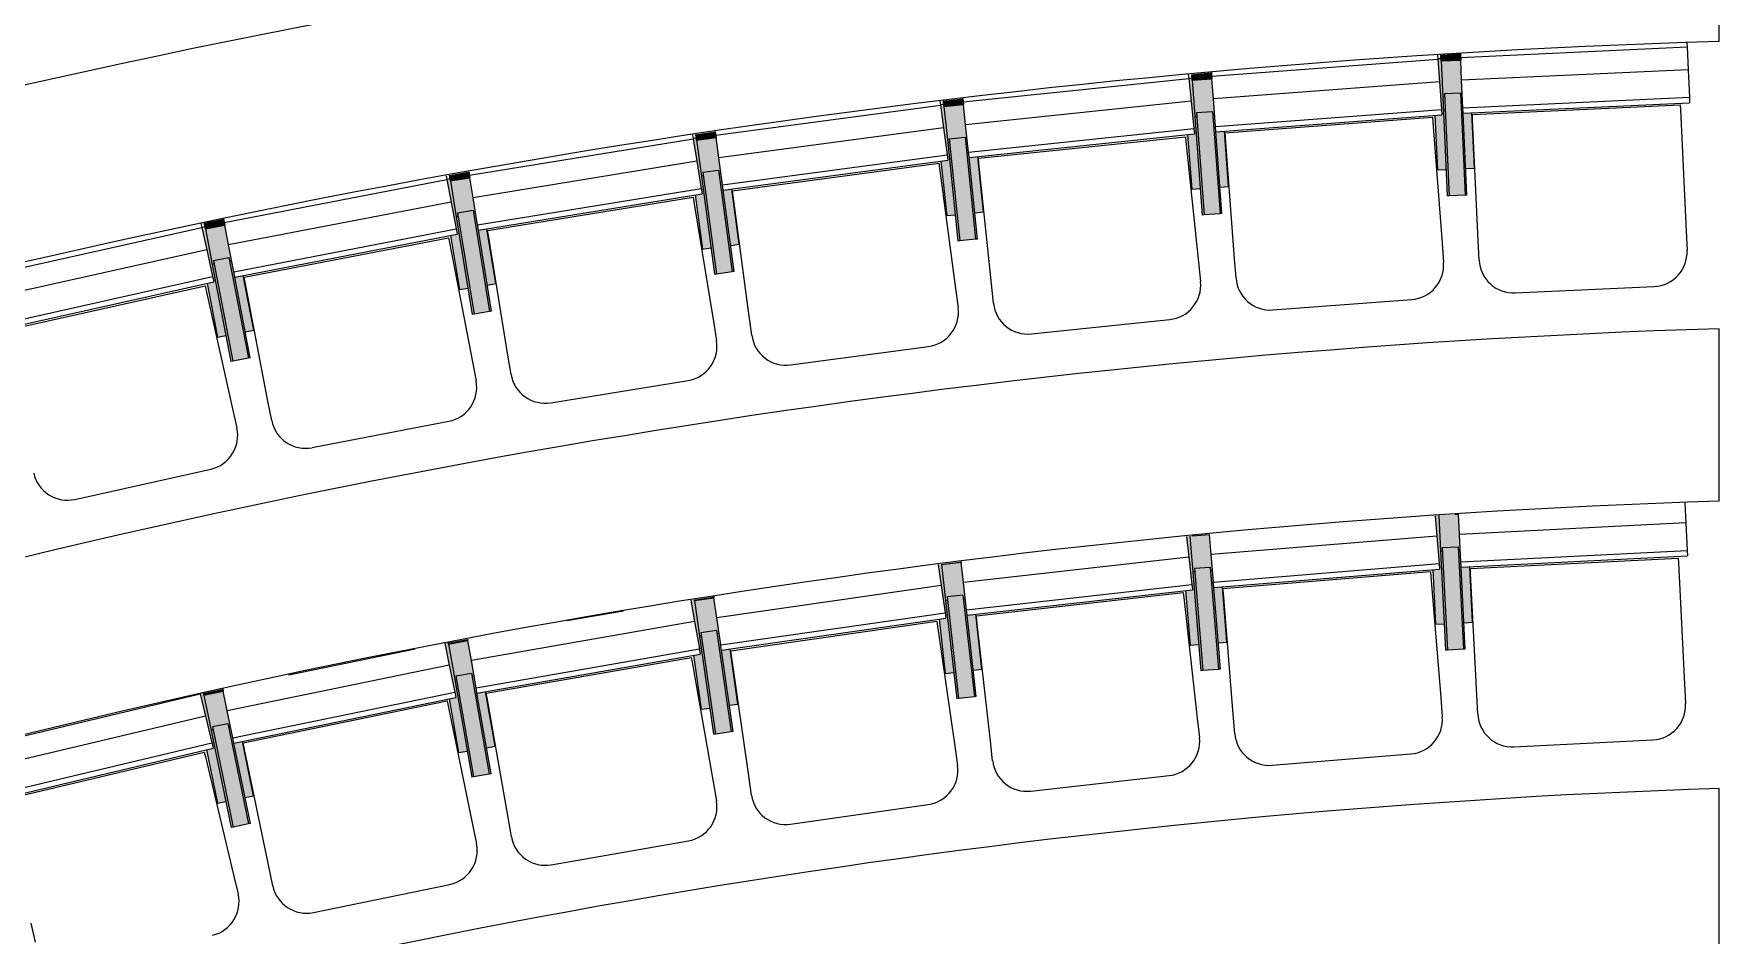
# Model space of a CAD drawing. Header units: millimetres. Extents: x 90978 to 295199, y -4084 to 97293.
# Drawn here: x 206977 to 210398, y 21697 to 23528 of the extents above; entities that cross this region are included whole.
import ezdxf

# ---------------------------------------------------------------- set-up
doc = ezdxf.new("R2010")
doc.units = ezdxf.units.MM
doc.header["$MEASUREMENT"] = 0
doc.layers.add('CSM-STL-XX-ZZ-M3-A-XXXX-00001_detached _19_04_21__rvt-1-Level 0$0$I-FURN', color=8, linetype='CONTINUOUS', lineweight=9)

msp = doc.modelspace()

# ---------------------------------------------------------------- hatches: boundary and pattern name
at = {"layer": 'CSM-STL-XX-ZZ-M3-A-XXXX-00001_detached _19_04_21__rvt-1-Level 0$0$I-FURN'}
h = msp.add_hatch(color=256, dxfattribs=at)
h.paths.add_polyline_path([(209825.7, 23251.3), (209843.2, 23252.1), (209832.8, 23476.9), (209826.1, 23476.3), (209833.7, 23363.3), (209820.6, 23362.3), (209822.1, 23328.9)], flags=0)
h.paths.add_polyline_path([(209883.1, 23254), (209900.6, 23254.8), (209895.4, 23367.4), (209877.9, 23366.6), (209881.7, 23285.5)], flags=0)
for points in [[(209833, 23472.6), (209872.9, 23474.4), (209872.3, 23487.6), (209832.4, 23484.8)], [(209836.4, 23399.2), (209840.3, 23400.3), (209840, 23406.7), (209872.1, 23408.2), (209872.4, 23401.8), (209876.3, 23401.8), (209872.7, 23474.4), (209833, 23472.6), (209836, 23406.6)], [(209327.9, 23433.5), (209367.8, 23436.5), (209366.8, 23449.3), (209327, 23445.4)], [(209333.4, 23360.2), (209337.2, 23361.5), (209336.7, 23367.9), (209368.8, 23370.3), (209369.3, 23363.9), (209373.2, 23363.9), (209367.4, 23436.4), (209327.9, 23433.5), (209332.8, 23367.6)], [(209849.6, 23198.6), (209881.7, 23200), (209872.1, 23408.2), (209840, 23406.7), (209842.3, 23355.4)], [(209881.7, 23200), (209885.6, 23200.2), (209876.1, 23401.1), (209872.4, 23401), (209874.5, 23355.4)], [(208824.1, 23379.8), (208863.9, 23384), (208862.6, 23396.5), (208822.8, 23391.6)], [(208831.7, 23306.7), (208835.5, 23308.1), (208834.8, 23314.5), (208866.8, 23317.8), (208868.1, 23311.4), (208871.4, 23311.5), (208863.3, 23383.9), (208824.1, 23379.8), (208830.9, 23314.1)], [(209352.4, 23160.1), (209384.4, 23162.5), (209368.8, 23370.3), (209336.7, 23367.9), (209340.6, 23316)], [(209845.6, 23198.4), (209849.6, 23198.6), (209840, 23400.3), (209836.4, 23399.2), (209845.6, 23198.6)], [(209348.4, 23159.8), (209352.4, 23160.1), (209336.7, 23361.3), (209333.4, 23360.2), (209348.4, 23160.1)], [(209384.4, 23162.5), (209388.3, 23162.8), (209372.9, 23363.3), (209369.3, 23363.2), (209374.9, 23289.3)], [(208322.1, 23311.6), (208361.7, 23316.9), (208360, 23329.3), (208320.5, 23323.4)], [(208331.8, 23238.8), (208335.6, 23240.3), (208334.7, 23246.6), (208366.5, 23250.9), (208367.4, 23244.5), (208371.4, 23244.5), (208361, 23316.8), (208322.1, 23311.6), (208330.8, 23246.1)], [(208852.5, 23106.8), (208856.5, 23107.2), (208834.8, 23307.9), (208831.7, 23306.7), (208852.5, 23107.2)], [(208856.5, 23107.2), (208888.4, 23110.5), (208866.8, 23317.8), (208834.8, 23314.5), (208855, 23121.2)], [(208888.4, 23110.5), (208892.3, 23110.9), (208871, 23310.9), (208867.5, 23310.9), (208887.3, 23121.2)], [(207822.2, 23228.9), (207861.7, 23235.3), (207859.7, 23247.7), (207820.3, 23240.7)], [(207834, 23156.4), (207837.8, 23158), (207836.7, 23164.3), (207868.4, 23169.5), (207869.5, 23163.2), (207873.5, 23163.2), (207860.8, 23235.2), (207822.2, 23228.9), (207833.7, 23158.6)], [(208358.4, 23039.5), (208362.3, 23040), (208334.7, 23239.9), (208331.8, 23238.8), (208358.3, 23040)], [(208362.3, 23040), (208394.1, 23044.3), (208366.5, 23250.9), (208334.7, 23246.6), (208356.2, 23086)], [(208394.1, 23044.3), (208398, 23044.8), (208370.9, 23244.1), (208367.5, 23244.1), (208383.9, 23121.2)], [(207870.3, 22958.6), (207902, 22963.8), (207868.3, 23169.5), (207836.7, 23164.3), (207867, 22979.1)], [(207902, 22963.8), (207905.9, 22964.4), (207872.8, 23162.9), (207869.5, 23162.8), (207899.5, 22978.9)], [(207325, 23131.8), (207364.2, 23139.4), (207361.8, 23151.8), (207322.6, 23143.9)], [(207338.9, 23059.6), (207342.6, 23061.4), (207341.4, 23067.6), (207372.9, 23073.7), (207374.1, 23067.4), (207378.1, 23067.4), (207363.2, 23139.2), (207325, 23131.8), (207337.8, 23065.2)], [(207866.4, 22958), (207870.3, 22958.6), (207836.7, 23157.5), (207834, 23156.4), (207866.3, 22958.6)], [(207377, 22862.3), (207380.8, 22863), (207342.2, 23061.2), (207338.9, 23059.6), (207376.8, 22863)], [(207380.8, 22863), (207412.4, 22869.1), (207372, 23073.6), (207341.4, 23067.6), (207380.3, 22865.8)], [(207412.4, 22869.1), (207416.2, 22869.8), (207377.3, 23067.3), (207374.1, 23067.2), (207405.5, 22905)], [(209832, 22476.9), (209835.9, 22478.1), (209835.5, 22484.5), (209867.6, 22486.1), (209868, 22479.7), (209871.9, 22479.7), (209867.9, 22552.3), (209828.3, 22549.5), (209831.6, 22484.3)], [(209329, 22434.7), (209332.8, 22436), (209332.3, 22442.4), (209364.3, 22445), (209364.8, 22438.6), (209368.8, 22438.6), (209362.5, 22511.1), (209323, 22507.8), (209328.4, 22442)], [(209842.2, 22276.1), (209846.1, 22276.3), (209835.5, 22478), (209832, 22476.9), (209842.2, 22276.3)], [(209846.1, 22276.3), (209878.2, 22278), (209867.6, 22486.1), (209835.5, 22484.5), (209838.9, 22418.6)], [(209878.2, 22278), (209882.1, 22278.2), (209871.7, 22479), (209868, 22478.9), (209871.1, 22418.6)], [(208819.3, 22450.1), (208859.1, 22454.6), (208858.9, 22456), (208819.2, 22450.9)], [(208827.5, 22377.1), (208831.3, 22378.6), (208830.6, 22384.9), (208862.5, 22388.5), (208863.6, 22382.1), (208867.2, 22382.1), (208858.5, 22454.5), (208819.3, 22450.1), (208827.1, 22381.1)], [(209349.2, 22234.6), (209381.2, 22237.2), (209364.3, 22445), (209332.3, 22442.4), (209338.3, 22368.4)], [(209345.3, 22234.3), (209349.2, 22234.6), (209332.3, 22435.8), (209329, 22434.7), (209345.3, 22234.6)], [(209381.2, 22237.2), (209385.2, 22237.6), (209368.5, 22438), (209364.9, 22437.9), (209370.6, 22368.1)], [(208317.6, 22377), (208357.2, 22382.7), (208356.9, 22384.9), (208317.3, 22378.7)], [(208328, 22304.3), (208331.8, 22305.9), (208330.9, 22312.2), (208362.7, 22316.7), (208363.6, 22310.4), (208367.5, 22310.4), (208356.4, 22382.6), (208317.6, 22377), (208327.7, 22306.5)], [(208849.9, 22177.4), (208853.8, 22177.8), (208830.6, 22378.3), (208827.5, 22377.1), (208849.9, 22177.8)], [(208853.8, 22177.8), (208885.8, 22181.4), (208862.5, 22388.5), (208830.6, 22384.9), (208853.1, 22184.4)], [(208885.8, 22181.4), (208889.7, 22181.8), (208866.8, 22381.7), (208863.3, 22381.6), (208885.4, 22184.4)], [(208360.4, 22105.9), (208392.2, 22110.4), (208362.7, 22316.7), (208330.9, 22312.2), (208355.4, 22140.6)], [(208392.2, 22110.4), (208396.1, 22111), (208367, 22310), (208363.6, 22310), (208381.6, 22184.4)], [(207818.3, 22288.6), (207857.7, 22295.5), (207857.2, 22298.7), (207817.9, 22291.4)], [(207831, 22216.3), (207834.7, 22217.9), (207833.6, 22224.2), (207865.2, 22229.8), (207866.3, 22223.4), (207870.3, 22223.4), (207856.8, 22295.4), (207818.3, 22288.6), (207830.6, 22218.3)], [(208356.5, 22105.3), (208360.4, 22105.9), (208330.9, 22305.5), (208328, 22304.3), (208356.4, 22105.9)], [(207865.5, 22018.2), (207869.4, 22018.9), (207834.7, 22217.9), (207831, 22216.3), (207865.4, 22018.9)], [(207869.4, 22018.9), (207901.1, 22024.4), (207864.8, 22229.7), (207833.6, 22224.2), (207867.4, 22030.5)], [(207901.1, 22024.4), (207904.9, 22025.1), (207869.6, 22223.2), (207866.4, 22223.1), (207896.9, 22048.4)], [(207322, 22185.1), (207361.2, 22193.1), (207360.3, 22197.4), (207321.2, 22189)], [(207336.8, 22113.1), (207340.5, 22114.9), (207339.2, 22121.1), (207370.7, 22127.6), (207372, 22121.4), (207376, 22121.4), (207360.1, 22192.9), (207322.1, 22184.4), (207336.5, 22115)], [(207377.4, 21916.2), (207381.3, 21917), (207340.5, 22114.9), (207336.8, 22113.1), (207377.3, 21917)], [(207381.3, 21917), (207412.8, 21923.5), (207370.7, 22127.6), (207339.2, 22121.1), (207374.5, 21950.2)], [(207412.8, 21923.5), (207416.6, 21924.3), (207375.1, 22121.2), (207372, 22121.2), (207403.9, 21966.6)]]:
    msp.add_hatch(color=256, dxfattribs=at).paths.add_polyline_path(points, flags=0)
h = msp.add_hatch(color=256, dxfattribs=at)
h.paths.add_polyline_path([(209326.9, 23212.1), (209344.4, 23213.4), (209327.5, 23437.8), (209320.8, 23437), (209332.6, 23324.4), (209318.6, 23322.9), (209322.1, 23276.6)], flags=0)
h.paths.add_polyline_path([(209384.3, 23216.4), (209401.7, 23217.7), (209393.3, 23330.2), (209375.8, 23328.9), (209377.4, 23308.2)], flags=0)
h = msp.add_hatch(color=256, dxfattribs=at)
h.paths.add_polyline_path([(208829.6, 23158.5), (208847, 23160.3), (208823.1, 23384.1), (208816.9, 23383.1), (208831.7, 23270.8), (208818, 23269), (208827.1, 23182.6)], flags=0)
h.paths.add_polyline_path([(208886.8, 23164.5), (208904.2, 23166.3), (208892.3, 23278.4), (208875.1, 23276.6), (208877.2, 23256.1)], flags=0)
h = msp.add_hatch(color=256, dxfattribs=at)
h.paths.add_polyline_path([(208333.9, 23090.5), (208351.3, 23092.9), (208321.5, 23315.9), (208314.8, 23314.7), (208332.7, 23202.9), (208319.2, 23200.7), (208331.8, 23106.6)], flags=0)
h.paths.add_polyline_path([(208390.9, 23098.2), (208408.3, 23100.5), (208393.3, 23212.3), (208376, 23209.9), (208387.8, 23121.2)], flags=0)
h = msp.add_hatch(color=256, dxfattribs=at)
h.paths.add_polyline_path([(207840.5, 23008.3), (207857.7, 23011.1), (207821.5, 23233.2), (207814.9, 23231.8), (207836.3, 23120.6), (207822.6, 23117.9), (207836.7, 23031.2)], flags=0)
h.paths.add_polyline_path([(207897.2, 23017.5), (207914.5, 23020.4), (207896.3, 23131.7), (207879.1, 23128.8), (207882.4, 23108.4)], flags=0)
h = msp.add_hatch(color=256, dxfattribs=at)
h.paths.add_polyline_path([(207349.6, 22911.8), (207366.8, 22915.1), (207324.1, 23136), (207317.6, 23134.5), (207341.4, 23023.7), (207328.5, 23020.9), (207342.2, 22950)], flags=0)
h.paths.add_polyline_path([(207406.1, 22922.7), (207423.2, 22926), (207401.8, 23036.7), (207384.7, 23033.4), (207405.5, 22925.8)], flags=0)
h = msp.add_hatch(color=256, dxfattribs=at)
h.paths.add_polyline_path([(209822, 22329), (209839.4, 22329.9), (209828.3, 22549.5), (209821.3, 22549), (209829.2, 22440.9), (209816.3, 22439.8), (209817.4, 22418.6)], flags=0)
h.paths.add_polyline_path([(209879.4, 22331.9), (209896.9, 22332.8), (209891.2, 22445.4), (209873.7, 22444.5), (209878.2, 22355.7)], flags=0)
h = msp.add_hatch(color=256, dxfattribs=at)
h.paths.add_polyline_path([(209323.5, 22286.5), (209340.9, 22288), (209323, 22507.8), (209316.1, 22507.1), (209328.2, 22398.7), (209314.5, 22397.1), (209318.5, 22347.4)], flags=0)
h.paths.add_polyline_path([(209380.8, 22291.2), (209398.2, 22292.6), (209389.1, 22405), (209371.6, 22403.6), (209373.3, 22383)], flags=0)
h = msp.add_hatch(color=256, dxfattribs=at)
h.paths.add_polyline_path([(208826.5, 22228.9), (208843.9, 22230.9), (208818.4, 22450.7), (208812.2, 22449.9), (208827.1, 22341), (208814.1, 22339.2), (208821.2, 22275.9)], flags=0)
h.paths.add_polyline_path([(208883.7, 22235.3), (208901.1, 22237.3), (208888.5, 22349.3), (208871.1, 22347.4), (208873.4, 22326.8)], flags=0)
h = msp.add_hatch(color=256, dxfattribs=at)
h.paths.add_polyline_path([(208331.6, 22156.1), (208348.9, 22158.6), (208317.3, 22378.7), (208310.5, 22377), (208329, 22268.3), (208315.8, 22266), (208330.9, 22161)], flags=0)
h.paths.add_polyline_path([(208388.5, 22164.3), (208405.8, 22166.8), (208389.8, 22278.4), (208372.5, 22275.9), (208385.6, 22184.4)], flags=0)
h = msp.add_hatch(color=256, dxfattribs=at)
h.paths.add_polyline_path([(207839, 22068.3), (207856.3, 22071.3), (207817.3, 22291.3), (207810.9, 22290.1), (207833.5, 22180.4), (207820, 22177.6), (207833.6, 22099.6)], flags=0)
h.paths.add_polyline_path([(207895.7, 22078.1), (207912.9, 22081.2), (207893.5, 22192.2), (207876.3, 22189.2), (207879.8, 22168.8)], flags=0)
h = msp.add_hatch(color=256, dxfattribs=at)
h.paths.add_polyline_path([(207349.4, 21965.4), (207366.6, 21968.9), (207321.2, 22189), (207314.2, 22187.5), (207340.5, 22077.3), (207327, 22074.1), (207340.6, 22008.4)], flags=0)
h.paths.add_polyline_path([(207405.7, 21977), (207422.9, 21980.5), (207400.1, 22091), (207383, 22087.5), (207403.9, 21986.1)], flags=0)

# ---------------------------------------------------------------- linework, layer by layer
for p, q in [((210397.7, 23512.3), (210397.7, 23862.4)), ((210331.8, 23509.4), (210332.2, 23501)), ((209367.4, 23441.8), (209826.1, 23476.3)), ((209825.5, 23484.3), (209826.1, 23476.3)), ((209832.8, 23476.9), (209826, 23476.6)), ((209826.1, 23476.3), (209829.5, 23430)), ((209833, 23472.6), (209832.4, 23484.8)), ((209833, 23472.6), (209872.9, 23474.4)), ((209833, 23472.6), (209836.4, 23399.2)), ((209872.3, 23487.6), (209872.9, 23474.4)), ((209872.7, 23479.8), (210332.2, 23501)), ((209874.8, 23433.4), (209872.9, 23474.4)), ((210332.2, 23501), (210334.4, 23454.6)), ((208863.3, 23389.3), (209320.8, 23437)), ((209320, 23444.8), (209320.8, 23437)), ((209327.5, 23437.8), (209320.8, 23437.3)), ((209320.8, 23437), (209325.6, 23390.9)), ((209327.9, 23433.5), (209327, 23445.4)), ((209327.9, 23433.5), (209367.8, 23436.5)), ((209366.8, 23449.3), (209367.8, 23436.5)), ((209370.8, 23395.6), (209367.8, 23436.5)), ((210334.4, 23454.6), (209874.8, 23433.4)), ((210334.4, 23454.6), (210336.9, 23398.8)), ((209327.9, 23433.5), (209333.4, 23360.2)), ((209829.5, 23430), (209370.8, 23395.6)), ((209829.5, 23430), (209833.7, 23374.3)), ((209836.4, 23399.2), (209840.3, 23400.3)), ((209840, 23406.7), (209872.1, 23408.2)), ((209840, 23406.7), (209849.6, 23198.6)), ((209872.1, 23408.2), (209881.7, 23200)), ((209872.4, 23401.8), (209876.3, 23401)), ((209877.4, 23377.6), (209874.8, 23433.4)), ((208361, 23322.2), (208816.9, 23383.1)), ((208815.9, 23390.8), (208816.9, 23383.1)), ((208823.6, 23384.1), (208816.9, 23383.4)), ((208816.9, 23383.1), (208823.1, 23337.1)), ((208824.1, 23379.8), (208822.8, 23391.6)), ((208824.1, 23379.8), (208863.9, 23384)), ((208824.1, 23379.8), (208831.7, 23306.7)), ((208862.6, 23396.5), (208863.9, 23384)), ((208868.1, 23343.1), (208863.9, 23384)), ((209325.6, 23390.9), (208868.1, 23343.1)), ((209325.6, 23390.9), (209331.4, 23335.3)), ((209336.7, 23367.9), (209368.8, 23370.3)), ((209336.7, 23367.9), (209352.4, 23160.1)), ((209368.8, 23370.3), (209384.4, 23162.5)), ((209375, 23339.8), (209370.8, 23395.6)), ((209375, 23339.8), (209833.7, 23374.3)), ((209833.7, 23374.9), (209834.5, 23363.4)), ((209836.4, 23399.2), (209845.6, 23198.4)), ((209877.4, 23377.6), (210336.9, 23398.8)), ((209877.9, 23366.6), (209877.4, 23378.2)), ((209877.9, 23366.6), (210337.4, 23387.8)), ((209885.6, 23200.2), (209877.9, 23366.6)), ((209900.6, 23254.8), (209895.4, 23367.4)), ((209896.6, 23363.9), (210318.6, 23383.3)), ((210318.6, 23383.3), (210319.1, 23373.4)), ((210319.1, 23373.4), (210330.4, 23127.2)), ((210336.9, 23399.4), (210337.4, 23387.8)), ((208823.1, 23337.1), (208367.1, 23276.2)), ((208823.1, 23337.1), (208830.5, 23281.7)), ((208873.9, 23287.5), (208868.1, 23343.1)), ((208873.9, 23287.5), (209331.4, 23335.3)), ((209331.4, 23335.9), (209332.6, 23324.4)), ((209333.4, 23360.2), (209337.2, 23361.5)), ((209333.4, 23360.2), (209348.4, 23159.8)), ((209369.3, 23363.9), (209373.3, 23363.2)), ((209375.8, 23328.9), (209375, 23340.5)), ((209375.8, 23328.9), (209834.5, 23363.4)), ((209394.6, 23326.7), (209815.9, 23358.3)), ((209815.9, 23358.3), (209816.6, 23348.4)), ((209816.6, 23348.4), (209835.1, 23102.7)), ((209820.6, 23362.3), (209825.7, 23251.3)), ((209897.1, 23353.9), (209896.6, 23363.9)), ((209908.4, 23107.8), (209897.1, 23353.9)), ((207860.8, 23240.6), (208314.8, 23314.7)), ((208313.6, 23322.3), (208314.8, 23314.7)), ((208321.5, 23315.9), (208314.8, 23315)), ((208314.8, 23314.7), (208322.3, 23268.9)), ((208322.1, 23311.6), (208320.5, 23323.4)), ((208322.1, 23311.6), (208361.7, 23316.9)), ((208322.1, 23311.6), (208331.8, 23238.8)), ((208360, 23329.3), (208361.7, 23316.9)), ((208367.1, 23276.2), (208361.7, 23316.9)), ((208831.7, 23306.7), (208835.5, 23308.1)), ((208831.7, 23306.7), (208852.5, 23106.8)), ((208834.8, 23314.5), (208866.8, 23317.8)), ((208834.8, 23314.5), (208856.5, 23107.2)), ((208866.8, 23317.8), (208888.4, 23110.5)), ((208867.5, 23311.5), (208871.5, 23310.9)), ((208875.1, 23276.6), (209332.6, 23324.4)), ((208893.9, 23275), (209314, 23318.8)), ((209314, 23318.8), (209315.1, 23308.9)), ((209315.1, 23308.9), (209340.6, 23063.8)), ((209318.6, 23322.9), (209326.9, 23212.1)), ((209388.3, 23162.8), (209375.8, 23328.9)), ((209401.7, 23217.7), (209393.3, 23330.2)), ((209395.3, 23316.7), (209394.6, 23326.7)), ((209413.8, 23071), (209395.3, 23316.7)), ((208322.3, 23268.9), (207868.3, 23194.8)), ((208322.3, 23268.9), (208331.3, 23213.7)), ((208374.5, 23220.8), (208367.1, 23276.2)), ((208374.5, 23220.8), (208830.5, 23281.7)), ((208376, 23209.9), (208831.9, 23270.9)), ((208394.8, 23208.8), (208813.6, 23264.8)), ((208813.6, 23264.8), (208814.9, 23254.9)), ((208818, 23269), (208829.6, 23158.5)), ((208830.4, 23282.4), (208831.9, 23270.9)), ((208875.1, 23276.6), (208873.8, 23288.2)), ((208892.3, 23110.9), (208875.1, 23276.6)), ((208904.2, 23166.3), (208892.5, 23278.5)), ((208894.9, 23265.1), (208893.9, 23275)), ((208920.5, 23020), (208894.9, 23265.1)), ((207363.2, 23144.6), (207814.9, 23231.8)), ((207813.4, 23239.5), (207814.9, 23231.8)), ((207821.5, 23233.2), (207814.8, 23232.1)), ((207814.9, 23231.8), (207823.7, 23186.2)), ((207822.2, 23228.9), (207820.3, 23240.7)), ((207822.2, 23228.9), (207861.7, 23235.3)), ((207859.7, 23247.7), (207861.7, 23235.3)), ((207868.3, 23194.8), (207861.7, 23235.3)), ((208331.8, 23238.8), (208335.6, 23240.3)), ((208331.8, 23238.8), (208358.4, 23039.5)), ((208334.7, 23246.6), (208366.5, 23250.9)), ((208334.7, 23246.6), (208362.3, 23040)), ((208366.5, 23250.9), (208394.1, 23044.3)), ((208367.4, 23244.5), (208371.4, 23244.1)), ((208814.9, 23254.9), (208847.5, 23010.6)), ((209825.7, 23251.3), (209843.2, 23252.1)), ((209883.1, 23254), (209900.6, 23254.8)), ((207822.2, 23228.9), (207834, 23156.4)), ((207877.3, 23139.7), (208331.3, 23213.7)), ((207879.1, 23128.8), (208333.1, 23202.9)), ((207897.9, 23128.3), (208314.9, 23196.3)), ((208314.9, 23196.3), (208316.5, 23186.5)), ((208319.2, 23200.7), (208333.9, 23090.5)), ((208331.2, 23214.4), (208333.1, 23202.9)), ((208376, 23209.9), (208374.4, 23221.5)), ((208398, 23044.8), (208376, 23209.9)), ((208408.3, 23100.5), (208393.3, 23212.3)), ((208396.2, 23198.9), (208394.8, 23208.8)), ((208428.8, 22954.7), (208396.2, 23198.9)), ((209326.9, 23212.1), (209344.4, 23213.4)), ((209384.3, 23216.4), (209401.7, 23217.7)), ((209849.6, 23198.6), (209845.6, 23198.4)), ((209881.7, 23200), (209849.6, 23198.6)), ((209885.6, 23200.2), (209881.7, 23200)), ((207823.7, 23186.2), (207372, 23099.1)), ((207823.7, 23186.2), (207834.3, 23131.4)), ((207836.7, 23164.3), (207868.4, 23169.5)), ((207836.7, 23164.3), (207870.3, 22958.6)), ((207877.3, 23139.7), (207868.3, 23194.8)), ((207868.4, 23169.5), (207902, 22963.8)), ((207869.5, 23163.2), (207873.5, 23162.8)), ((208316.5, 23186.5), (208356.2, 22943.3)), ((208886.8, 23164.5), (208904.2, 23166.3)), ((209384.4, 23162.5), (209352.4, 23160.1)), ((209388.3, 23162.8), (209384.4, 23162.5)), ((206868.6, 23034.3), (207317.6, 23134.5)), ((207315.8, 23142.5), (207317.6, 23134.5)), ((207324.1, 23136), (207317.5, 23134.7)), ((207317.6, 23134.5), (207327.7, 23089.2)), ((207325, 23131.8), (207322.6, 23143.9)), ((207325, 23131.8), (207364.2, 23139.4)), ((207325, 23131.8), (207338.9, 23059.6)), ((207361.8, 23151.8), (207364.2, 23139.4)), ((207372, 23099.1), (207364.2, 23139.4)), ((207382.6, 23044.2), (207834.3, 23131.4)), ((207834, 23156.4), (207837.8, 23158)), ((207834, 23156.4), (207866.4, 22958)), ((207834.1, 23132), (207836.3, 23120.6)), ((207879.1, 23128.8), (207877.2, 23140.3)), ((207905.9, 22964.4), (207879.1, 23128.8)), ((207914.5, 23020.4), (207896.3, 23131.7)), ((207899.5, 23118.4), (207897.9, 23128.3)), ((208829.6, 23158.5), (208847, 23160.3)), ((209352.4, 23160.1), (209348.4, 23159.8)), ((210330.4, 23127.2), (210332.3, 23087.8)), ((207382.6, 23044.2), (207372, 23099.1)), ((207384.7, 23033.4), (207836.3, 23120.6)), ((207403.6, 23033.4), (207818.4, 23113.4)), ((207818.4, 23113.4), (207820.3, 23103.7)), ((207820.3, 23103.7), (207867, 22861.7)), ((207822.6, 23117.9), (207840.5, 23008.3)), ((207939.2, 22875.2), (207899.5, 23118.4)), ((208333.9, 23090.5), (208351.3, 23092.9)), ((208390.9, 23098.2), (208408.3, 23100.5)), ((208856.5, 23107.2), (208852.5, 23106.8)), ((208888.4, 23110.5), (208856.5, 23107.2)), ((208892.3, 23110.9), (208888.4, 23110.5)), ((209835.1, 23102.7), (209838, 23063.3)), ((209910.2, 23068.3), (209908.4, 23107.8)), ((207327.7, 23089.2), (206878.7, 22989)), ((207327.7, 23089.2), (207339.8, 23034.6)), ((207338.9, 23059.6), (207342.6, 23061.4)), ((207338.9, 23059.6), (207377, 22862.3)), ((207341.4, 23067.6), (207372.9, 23073.7)), ((207341.4, 23067.6), (207380.8, 22863)), ((207372.9, 23073.7), (207412.4, 22869.1)), ((207374.1, 23067.4), (207378.2, 23067.2)), ((209340.6, 23063.8), (209344.7, 23024.5)), ((209416.8, 23031.6), (209413.8, 23071)), ((206890.9, 22934.4), (207339.8, 23034.6)), ((207339.7, 23035.3), (207342.2, 23023.9)), ((207384.7, 23033.4), (207382.5, 23044.8)), ((207416.2, 22869.8), (207384.7, 23033.4)), ((207423.2, 22926), (207401.9, 23036.7)), ((207405.5, 23023.6), (207403.6, 23033.4)), ((208362.3, 23040), (208358.4, 23039.5)), ((208394.1, 23044.3), (208362.3, 23040)), ((208398, 23044.8), (208394.1, 23044.3)), ((206893.3, 22923.7), (207342.2, 23023.9)), ((206912.1, 22924.2), (207324.5, 23016.3)), ((207324.5, 23016.3), (207326.6, 23006.5)), ((207326.6, 23006.5), (207380.3, 22766)), ((207328.5, 23020.9), (207349.6, 22911.8)), ((207452.1, 22781.6), (207405.5, 23023.6)), ((207840.5, 23008.3), (207857.7, 23011.1)), ((207897.2, 23017.5), (207914.5, 23020.4)), ((208847.5, 23010.6), (208852.8, 22971.5)), ((208924.6, 22980.7), (208920.5, 23020)), ((209983.4, 23001.6), (210265.6, 23014.6)), ((207870.3, 22958.6), (207866.4, 22958)), ((207902, 22963.8), (207870.3, 22958.6)), ((207905.9, 22964.4), (207902, 22963.8)), ((209491.8, 22967), (209773.5, 22988.2)), ((207406.1, 22922.7), (207423.2, 22926)), ((208356.2, 22943.3), (208362.5, 22904.3)), ((208434, 22915.5), (208428.8, 22954.7)), ((209001.4, 22918.3), (209282.4, 22947.6)), ((210397.7, 22578.8), (210397.7, 22929)), ((207349.6, 22911.8), (207366.8, 22915.1)), ((208512.7, 22855.4), (208792.7, 22892.8)), ((207380.8, 22863), (207377, 22862.3)), ((207412.4, 22869.1), (207380.8, 22863)), ((207416.2, 22869.8), (207412.4, 22869.1)), ((207867, 22861.7), (207874.4, 22822.9)), ((207945.6, 22836.2), (207939.2, 22875.2)), ((208025.9, 22778.4), (208304.7, 22823.9)), ((207380.3, 22766), (207388.9, 22727.5)), ((207459.6, 22742.8), (207452.1, 22781.6)), ((207541.6, 22687.4), (207819, 22740.9)), ((207060.2, 22582.4), (207335.8, 22643.9)), ((209821.3, 22549), (209824.7, 22507.6)), ((209828.3, 22549.5), (209832, 22476.9)), ((209861.3, 22551.9), (209868.2, 22552.3)), ((209870.3, 22511.3), (209868.2, 22552.3)), ((210327.6, 22575.6), (210329.7, 22534.6)), ((209328.1, 22508.3), (209362.9, 22511.2)), ((209366.2, 22470.2), (209362.9, 22511.2)), ((210329.7, 22534.6), (209870.3, 22511.3)), ((209873.1, 22455.5), (209870.3, 22511.3)), ((210329.7, 22534.6), (210332.5, 22478.8)), ((209316.1, 22507.1), (209320.8, 22465.1)), ((209323, 22507.8), (209329, 22434.7)), ((209824.7, 22507.6), (209366.2, 22470.2)), ((209824.7, 22507.6), (209829.2, 22451.9)), ((209832, 22476.9), (209835.9, 22478.1)), ((209832, 22476.9), (209842.2, 22276.1)), ((209835.5, 22484.5), (209867.6, 22486.1)), ((209835.5, 22484.5), (209846.1, 22276.3)), ((209867.6, 22486.1), (209878.2, 22278)), ((209868, 22479.7), (209871.9, 22478.9)), ((209873.1, 22455.5), (210332.5, 22478.8)), ((210332.5, 22479.4), (210333.1, 22467.8)), ((208812.2, 22449.9), (208818.4, 22407.3)), ((208819.3, 22450.1), (208859.1, 22454.6)), ((208819.3, 22450.1), (208827.5, 22377.1)), ((208858.9, 22456), (208859.1, 22454.6)), ((208863.6, 22413.8), (208859.1, 22454.6)), ((209320.8, 22465.1), (208863.6, 22413.8)), ((209320.8, 22465.1), (209327, 22409.6)), ((209332.3, 22442.4), (209364.3, 22445)), ((209332.3, 22442.4), (209349.2, 22234.6)), ((209364.3, 22445), (209381.2, 22237.2)), ((209370.8, 22414.5), (209366.2, 22470.2)), ((209370.8, 22414.5), (209829.2, 22451.9)), ((209829.2, 22452.5), (209830.1, 22440.9)), ((209873.7, 22444.5), (209873.1, 22456.1)), ((209873.7, 22444.5), (210333.1, 22467.8)), ((209882.1, 22278.2), (209873.7, 22444.5)), ((209896.9, 22332.8), (209891.2, 22445.4)), ((209892.4, 22441.9), (210314.3, 22463.3)), ((210314.3, 22463.3), (210314.8, 22453.3)), ((210314.8, 22453.3), (210327.3, 22207.2)), ((208869.9, 22358.3), (208863.6, 22413.8)), ((208869.9, 22358.3), (209327, 22409.6)), ((209326.9, 22410.2), (209328.2, 22398.7)), ((209329, 22434.7), (209332.8, 22436)), ((209329, 22434.7), (209345.3, 22234.3)), ((209364.8, 22438.6), (209368.8, 22437.9)), ((209371.6, 22403.6), (209370.7, 22415.2)), ((209371.6, 22403.6), (209830.1, 22440.9)), ((209390.4, 22401.5), (209811.5, 22435.8)), ((209811.5, 22435.8), (209812.3, 22425.9)), ((209812.3, 22425.9), (209832.3, 22180.3)), ((209816.3, 22439.8), (209822, 22329)), ((209892.9, 22431.9), (209892.4, 22441.9)), ((209905.4, 22185.8), (209892.9, 22431.9)), ((208310.4, 22377.6), (208317.9, 22334.2)), ((208317.6, 22377), (208317.3, 22378.7)), ((208317.6, 22377), (208357.2, 22382.7)), ((208317.6, 22377), (208328, 22304.3)), ((208356.9, 22384.9), (208357.2, 22382.7)), ((208363, 22342.1), (208357.2, 22382.7)), ((208818.4, 22407.3), (208363, 22342.1)), ((208818.4, 22407.3), (208826.3, 22352)), ((208827.5, 22377.1), (208831.3, 22378.6)), ((208827.5, 22377.1), (208849.9, 22177.4)), ((208830.6, 22384.9), (208862.5, 22388.5)), ((208830.6, 22384.9), (208853.8, 22177.8)), ((208862.5, 22388.5), (208885.8, 22181.4)), ((208863.2, 22382.1), (208867.2, 22381.6)), ((208871.1, 22347.4), (209328.2, 22398.7)), ((208889.9, 22345.9), (209309.7, 22393)), ((209309.7, 22393), (209310.8, 22383.1)), ((209310.8, 22383.1), (209338.3, 22138.2)), ((209314.5, 22397.1), (209323.5, 22286.5)), ((209385.2, 22237.6), (209371.6, 22403.6)), ((209398.2, 22292.6), (209389.1, 22405)), ((209391.2, 22391.6), (209390.4, 22401.5)), ((209411.2, 22146), (209391.2, 22391.6)), ((208058.8, 22336.1), (208173.4, 22356.1)), ((208370.9, 22286.8), (208363, 22342.1)), ((208370.9, 22286.8), (208826.3, 22352)), ((208372.5, 22275.9), (208827.8, 22341.1)), ((208826.2, 22352.6), (208827.8, 22341.1)), ((208871.1, 22347.4), (208869.8, 22358.9)), ((208889.7, 22181.8), (208871.1, 22347.4)), ((208901.1, 22237.3), (208888.5, 22349.3)), ((208891, 22336), (208889.9, 22345.9)), ((208317.9, 22334.2), (207864.8, 22255.1)), ((208317.9, 22334.2), (208327.6, 22279.1)), ((208328, 22304.3), (208331.8, 22305.9)), ((208330.9, 22312.2), (208362.7, 22316.7)), ((208330.9, 22312.2), (208360.4, 22105.9)), ((208362.7, 22316.7), (208392.2, 22110.4)), ((208363.6, 22310.4), (208367.6, 22310)), ((208391.3, 22274.9), (208809.5, 22334.9)), ((208809.5, 22334.9), (208810.9, 22325)), ((208810.9, 22325), (208845.9, 22081.1)), ((208814.1, 22339.2), (208826.5, 22228.9)), ((208918.5, 22091.1), (208891, 22336)), ((209822, 22329), (209839.4, 22329.9)), ((209879.4, 22331.9), (209896.9, 22332.8)), ((207494.3, 22226.1), (207750.9, 22279)), ((207810.9, 22290.1), (207820, 22245.8)), ((207818.3, 22288.6), (207817.9, 22291.4)), ((207818.3, 22288.6), (207857.7, 22295.5)), ((207818.3, 22288.6), (207831, 22216.3)), ((207857.2, 22298.7), (207857.7, 22295.5)), ((207864.8, 22255.1), (207857.7, 22295.5)), ((207874.4, 22200), (208327.6, 22279.1)), ((208327.4, 22279.8), (208329.4, 22268.3)), ((208328, 22304.3), (208356.5, 22105.3)), ((208372.5, 22275.9), (208370.8, 22287.4)), ((208396.1, 22111), (208372.5, 22275.9)), ((208405.8, 22166.8), (208389.8, 22278.4)), ((208392.7, 22265.1), (208391.3, 22274.9)), ((209323.5, 22286.5), (209340.9, 22288)), ((209380.8, 22291.2), (209398.2, 22292.6)), ((209846.1, 22276.3), (209842.2, 22276.1)), ((209878.2, 22278), (209846.1, 22276.3)), ((209882.1, 22278.2), (209878.2, 22278)), ((207820, 22245.8), (207369.5, 22152.9)), ((207820, 22245.8), (207831.3, 22191.1)), ((207874.4, 22200), (207864.8, 22255.1)), ((207876.3, 22189.2), (208329.4, 22268.3)), ((207895.2, 22188.9), (208311.3, 22261.5)), ((208311.3, 22261.5), (208313.1, 22251.7)), ((208313.1, 22251.7), (208355.4, 22008.9)), ((208315.8, 22266), (208331.6, 22156.1)), ((208427.7, 22021.2), (208392.7, 22265.1)), ((208883.7, 22235.3), (208901.1, 22237.3)), ((209381.2, 22237.2), (209349.2, 22234.6)), ((209385.2, 22237.6), (209381.2, 22237.2)), ((207831, 22216.3), (207834.7, 22217.9)), ((207831, 22216.3), (207865.5, 22018.2)), ((207833.6, 22224.2), (207865.2, 22229.8)), ((207833.6, 22224.2), (207869.4, 22018.9)), ((207865.2, 22229.8), (207901.1, 22024.4)), ((207866.3, 22223.4), (207870.4, 22223.1)), ((208826.5, 22228.9), (208843.9, 22230.9)), ((209349.2, 22234.6), (209345.3, 22234.3)), ((210327.3, 22207.2), (210329.3, 22167.8)), ((206866.7, 22080.8), (207314.2, 22187.5)), ((207314.2, 22187.5), (207325, 22142.3)), ((207322, 22185.1), (207321.2, 22189)), ((207322, 22185.1), (207361.2, 22193.1)), ((207322.1, 22184.4), (207336.8, 22113.1)), ((207360.3, 22197.4), (207361.2, 22193.1)), ((207369.5, 22152.9), (207361.2, 22193.1)), ((207380.8, 22098.2), (207831.3, 22191.1)), ((207383, 22087.5), (207833.5, 22180.4)), ((207401.9, 22087.7), (207815.6, 22173)), ((207815.6, 22173), (207817.6, 22163.2)), ((207820, 22177.6), (207839, 22068.3)), ((207831.1, 22191.7), (207833.5, 22180.4)), ((207876.3, 22189.2), (207874.3, 22200.7)), ((207904.9, 22025.1), (207876.3, 22189.2)), ((207912.9, 22081.2), (207893.5, 22192.2)), ((207896.9, 22179.1), (207895.2, 22188.9)), ((207939.3, 21936.3), (207896.9, 22179.1)), ((208853.8, 22177.8), (208849.9, 22177.4)), ((208885.8, 22181.4), (208853.8, 22177.8)), ((208889.7, 22181.8), (208885.8, 22181.4)), ((209832.3, 22180.3), (209835.5, 22140.9)), ((209907.4, 22146.3), (209905.4, 22185.8)), ((207325, 22142.3), (206877.5, 22035.7)), ((207325, 22142.3), (207337.9, 22088)), ((207380.8, 22098.2), (207369.5, 22152.9)), ((207817.6, 22163.2), (207867.4, 21921.9)), ((208331.6, 22156.1), (208348.9, 22158.6)), ((208388.5, 22164.3), (208405.8, 22166.8)), ((209338.3, 22138.2), (209342.7, 22098.9)), ((209414.4, 22106.6), (209411.2, 22146)), ((207336.8, 22113.1), (207340.5, 22114.9)), ((207336.8, 22113.1), (207377.4, 21916.2)), ((207339.2, 22121.1), (207370.7, 22127.6)), ((207339.2, 22121.1), (207381.3, 21917)), ((207370.7, 22127.6), (207412.8, 21923.5)), ((207372, 22121.4), (207376, 22121.2)), ((208360.4, 22105.9), (208356.5, 22105.3)), ((208392.2, 22110.4), (208360.4, 22105.9)), ((208396.1, 22111), (208392.2, 22110.4)), ((206890.5, 21981.3), (207337.9, 22088)), ((206893, 21970.7), (207340.5, 22077.3)), ((206911.9, 21971.4), (207322.8, 22069.4)), ((207322.8, 22069.4), (207325.1, 22059.7)), ((207327, 22074.1), (207349.4, 21965.4)), ((207337.8, 22088.6), (207340.5, 22077.3)), ((207383, 22087.5), (207380.6, 22098.8)), ((207416.6, 21924.3), (207383, 22087.5)), ((207422.9, 21980.5), (207400.1, 22091)), ((207403.9, 22077.9), (207401.9, 22087.7)), ((207453.6, 21836.6), (207403.9, 22077.9)), ((207839, 22068.3), (207856.3, 22071.3)), ((207895.7, 22078.1), (207912.9, 22081.2)), ((208845.9, 22081.1), (208851.5, 22042)), ((208922.9, 22051.8), (208918.5, 22091.1)), ((209980.8, 22080), (210262.9, 22094.3)), ((207325.1, 22059.7), (207382.2, 21820)), ((209489.9, 22042.5), (209771.4, 22065.4)), ((207869.4, 22018.9), (207865.5, 22018.2)), ((207901.1, 22024.4), (207869.4, 22018.9)), ((207904.9, 22025.1), (207901.1, 22024.4)), ((208355.4, 22008.9), (208362.2, 21970)), ((208433.3, 21982), (208427.7, 22021.2)), ((209000.3, 21990.1), (209281, 22021.6)), ((207349.4, 21965.4), (207366.6, 21968.9)), ((207405.7, 21977), (207422.9, 21980.5)), ((210397.7, 21645.3), (210397.7, 21995.5)), ((207946, 21897.4), (207939.3, 21936.3)), ((208512.5, 21922.7), (208792.1, 21962.7)), ((207381.3, 21917), (207377.4, 21916.2)), ((207412.8, 21923.5), (207381.3, 21917)), ((207416.6, 21924.3), (207412.8, 21923.5)), ((207867.4, 21921.9), (207875.4, 21883.2)), ((208027, 21840.5), (208305.3, 21889)), ((207461.6, 21797.9), (207453.6, 21836.6)), ((207382.2, 21820), (207391.4, 21781.5)), ((207544.3, 21743.4), (207820.9, 21800.5)), ((206980.4, 21683.6), (206971.3, 21722.1))]:
    msp.add_line(p, q, dxfattribs=at)
for centre, radius, start, end in [((210932.5, 5981.5), 19754.9, 91.5513, 120.15848), ((210932.5, 5919), 19404.9, 91.57928, 120.06908), ((210932.5, 5981.5), 18821.9, 91.62821, 120.16633), ((210932.5, 5981.5), 18471.9, 91.65907, 120.16949), ((210932.5, 5981.5), 17888.9, 91.71316, 120.17501), ((210932.5, 5981.5), 17538.9, 91.74736, 120.1785), ((209768.2, 23058), 70, 274.2974, 4.2974), ((209980.2, 23071.5), 70, 182.6411, 272.6411), ((210262.3, 23084.5), 70, 272.6411, 2.6411), ((209275.1, 23017.2), 70, 275.9538, 5.9538), ((209486.6, 23036.8), 70, 184.2974, 274.2974), ((208783.4, 22962.2), 70, 277.6102, 7.6102), ((208994.2, 22987.9), 70, 185.9538, 275.9538), ((210932.5, 5981.5), 16955.9, 91.80746, 120.18464), ((208293.4, 22893), 70, 279.2666, 9.2666), ((208503.4, 22924.8), 70, 187.6102, 277.6102), ((207805.7, 22809.6), 70, 280.923, 10.923), ((208014.7, 22847.5), 70, 189.2666, 279.2666), ((207320.6, 22712.2), 70, 282.5794, 12.5794), ((207528.4, 22756.1), 70, 190.923, 280.923), ((207044.9, 22650.7), 70, 192.5794, 282.5794), ((210932.5, 5981.5), 16605.9, 91.84556, 120.18853), ((209765.7, 22135.2), 70, 274.6536, 4.6536), ((209977.3, 22149.9), 70, 182.9043, 272.9043), ((210259.4, 22164.2), 70, 272.9043, 2.9043), ((209484.2, 22112.3), 70, 184.6536, 274.6536), ((209273.2, 22091.1), 70, 276.4029, 6.4029), ((208782.2, 22032), 70, 278.1521, 8.1521), ((208992.5, 22059.6), 70, 186.4029, 276.4029), ((210932.5, 5981.5), 16022.9, 91.91274, 120.19539), ((208293.3, 21958), 70, 279.9014, 9.9014), ((208502.6, 21992), 70, 188.1521, 278.1521), ((208015, 21909.4), 70, 189.9014, 279.9014), ((207806.8, 21869), 70, 281.6507, 11.6507), ((207530.2, 21812), 70, 191.6507, 281.6507), ((207323.3, 21765.3), 70, 283.3999, 13.3999)]:
    msp.add_arc(centre, radius, start, end, dxfattribs=at)

doc.saveas('drawing.dxf')
